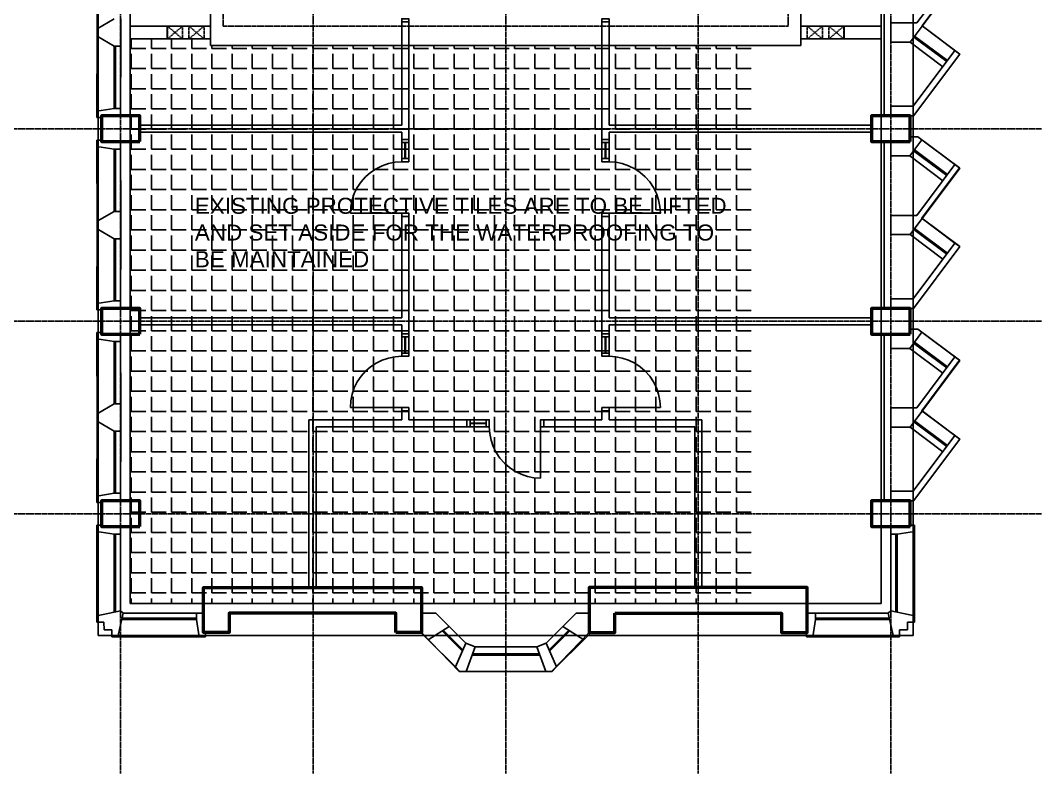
# Model space of a CAD drawing. Header units: millimetres. Extents: x -49883 to 118742, y -18440 to 67826.
# Drawn here: x 31906 to 47817, y -6274 to 5465 of the extents above; entities that cross this region are included whole.
import ezdxf

# ---------------------------------------------------------------- set-up
doc = ezdxf.new("R2010")
doc.units = ezdxf.units.MM
for name, pattern in [('PCENTRE', [50.8, 31.75, -6.35, 6.35, -6.35]), ('PCENTRE2', [28.575, 19.05, -3.175, 3.175, -3.175]), ('PDASHED', [19.05, 12.7, -6.35])]:
    doc.linetypes.add(name, pattern=pattern)
for name, color, linetype in [('Boundaries_and_building_grids', 140, 'PCENTRE2'), ('Fourth Floor - Hatch', 1, 'Continuous'), ('Fourth Floor - Roofs', 2, 'Continuous'), ('Fourth Floor - Structural Members', 5, 'Continuous'), ('Fourth Floor - Text and Leaders', 1, 'Continuous'), ('Third Floor - Curtain Walls', 1, 'Continuous'), ('Third Floor - Doors Windows and Openings', 1, 'Continuous'), ('Third Floor - Structural Members', 5, 'Continuous'), ('Third Floor - Walls', 3, 'Continuous')]:
    doc.layers.add(name, color=color, linetype=linetype)
doc.styles.add('Arial1', font='arial.ttf')

# ---------------------------------------------------------------- blocks, each defined once
blk = doc.blocks.new('Roof Light')
at = {"layer": 'Fourth Floor - Roofs', "color": 1, "linetype": 'Continuous', "lineweight": -3}
for p, q in [((-10450, 3850), (-11700, 3850)), ((-11125, 3850), (-11125, 3650)), ((-10450, 3850), (-1250, 3850)), ((-10450, -200), (-10450, 3850)), ((-1250, 3850), (-1250, -200)), ((-1250, 3850), (0, 3850)), ((-575, 3850), (-575, 3650)), ((-10450, 3650), (-11700, 3650)), ((-1250, 3650), (0, 3650)), ((-10450, 100), (-11700, 100)), ((-11125, 100), (-11125, -100)), ((-1250, 100), (0, 100)), ((-575, 100), (-575, -100)), ((-10450, -100), (-11700, -100)), ((-1250, -100), (0, -100)), ((-1250, -200), (-10450, -200))]:
    blk.add_line(p, q, dxfattribs=at)
at = {"layer": 'Fourth Floor - Roofs', "color": 1, "linetype": 'PDASHED', "lineweight": -3}
for p, q in [((-11120, 3850), (-11120, 3650)), ((-10885, 3850), (-11120, 3650)), ((-11120, 3850), (-10885, 3650)), ((-10885, 3850), (-10885, 3650)), ((-10550, 3850), (-10785, 3650)), ((-10785, 3850), (-10785, 3650)), ((-10785, 3850), (-10550, 3650)), ((-10550, 3850), (-10550, 3650)), ((-1150, 3850), (-915, 3650)), ((-1150, 3850), (-1150, 3650)), ((-915, 3850), (-1150, 3650)), ((-915, 3850), (-915, 3650)), ((-580, 3850), (-815, 3650)), ((-815, 3850), (-580, 3650)), ((-815, 3850), (-815, 3650)), ((-580, 3850), (-580, 3650)), ((-11120, 100), (-11120, -100)), ((-10885, 100), (-11120, -100)), ((-11120, 100), (-10885, -100)), ((-10885, 100), (-10885, -100)), ((-10550, 100), (-10785, -100)), ((-10785, 100), (-10785, -100)), ((-10785, 100), (-10550, -100)), ((-10550, 100), (-10550, -100)), ((-915, 100), (-1150, -100)), ((-1150, 100), (-1150, -100)), ((-1150, 100), (-915, -100)), ((-915, 100), (-915, -100)), ((-815, 100), (-815, -100)), ((-815, 100), (-580, -100)), ((-580, 100), (-815, -100)), ((-580, 100), (-580, -100))]:
    blk.add_line(p, q, dxfattribs=at)
at = {"layer": 'Fourth Floor - Roofs', "color": 1, "linetype": 'PCENTRE', "lineweight": -3}
for p, q in [((-10250, 100), (-10250, 3650)), ((-10250, 3650), (-1450, 3650)), ((-1450, 3650), (-1450, 100)), ((-1450, 100), (-10250, 100))]:
    blk.add_line(p, q, dxfattribs=at)

msp = doc.modelspace()

# ---------------------------------------------------------------- hatches: boundary and pattern name
at = {"layer": 'Fourth Floor - Hatch', "linetype": 'Continuous'}
h = msp.add_hatch(dxfattribs=at)
h.set_pattern_fill('ANGLE', color=8, scale=45, style=0)
h.set_pattern_definition([(0, (0, 0), (0, 314.325), [228.6, -85.725]), (90, (0, 0), (-314.325, 2e-14), [228.6, -85.725])])
h.paths.add_polyline_path([(33617, 5176), (34867, 5176), (34867, 5076), (43306, 5076), (43306, -3624), (33617, -3624)])

# ---------------------------------------------------------------- linework, layer by layer
at = {"layer": 'Boundaries_and_building_grids', "color": 140, "linetype": 'PCENTRE', "lineweight": -3}
for p, q in [((33467, -6274), (33467, 67826)), ((36467, -6274), (36467, 67826)), ((39467, -6274), (39467, 67826)), ((42467, -6274), (42467, 67826)), ((45467, -6274), (45467, 67826)), ((30967, 3776), (47817, 3776)), ((30967, 776), (47817, 776)), ((30967, -2224), (47817, -2224))]:
    msp.add_line(p, q, dxfattribs=at)
at = {"layer": 'Fourth Floor - Roofs', "color": 3, "linetype": 'Continuous'}
for p, q in [((45817, -4124, 13800), (45817, 65676, 13800)), ((33117, 8026, 13800), (33117, -4124, 13800)), ((33117, -4124, 13800), (45817, -4124, 13800))]:
    msp.add_line(p, q, dxfattribs=at)
at = {"layer": 'Fourth Floor - Roofs', "color": 3, "linetype": 'Continuous', "lineweight": -3}
for p, q in [((45317, -3624, 13800), (45317, 65176, 13800)), ((33617, 8526, 13800), (33617, -3624, 13800)), ((33617, -3624, 13800), (45317, -3624, 13800))]:
    msp.add_line(p, q, dxfattribs=at)
at = {"layer": 'Fourth Floor - Roofs', "color": 1, "linetype": 'Continuous', "lineweight": -3, "elevation": 13800}
for points in [[(46538, 6167), (45956, 5378), (46543, 4939), (45823, 3976), (45767, 3976)], [(45767, 3653), (45887, 3653), (46538, 3167), (45951, 2381), (46543, 1939), (45823, 976), (45767, 976), (45767, 653), (45887, 653), (46538, 167), (45951, -619), (46543, -1061), (45823, -2024), (45767, -2024)]]:
    msp.add_lwpolyline(points, dxfattribs=at)
at = {"layer": 'Fourth Floor - Roofs', "color": 1, "linetype": 'Continuous', "elevation": 13800}
msp.add_lwpolyline([(38157, -4074), (38744, -4682), (40180, -4682), (40767, -4074)], dxfattribs=at)
at = {"layer": 'Fourth Floor - Structural Members', "color": 8, "linetype": 'Continuous', "lineweight": 50, "elevation": 13800}
for points in [[(33767, 3576), (33767, 3976), (33167, 3976), (33167, 3576), (33767, 3576)], [(45767, 3576), (45767, 3976), (45167, 3976), (45167, 3576), (45767, 3576)], [(33767, 576), (33767, 976), (33167, 976), (33167, 576), (33767, 576)], [(45767, 576), (45767, 976), (45167, 976), (45167, 576), (45767, 576)], [(33767, -2424), (33767, -2024), (33167, -2024), (33167, -2424), (33767, -2424)], [(45767, -2424), (45767, -2024), (45167, -2024), (45167, -2424), (45767, -2424)]]:
    msp.add_lwpolyline(points, dxfattribs=at)
for points in [[(37757, -4074), (37757, -3774), (36457, -3774), (35157, -3774), (35157, -4074), (34757, -4074), (34757, -3374), (38157, -3374), (38157, -4074)], [(41167, -3774), (42467, -3774), (43767, -3774), (43767, -4074), (44167, -4074), (44167, -3374), (40767, -3374), (40767, -4074), (41167, -4074)]]:
    msp.add_lwpolyline(points, close=True, dxfattribs=at)
at = {"layer": 'Third Floor - Curtain Walls', "color": 3, "linetype": 'Continuous'}
for p, q in [((45874, 5426, 10350), (46467, 6219, 10350)), ((45767, 5126, 10350), (46543, 6163, 10350)), ((33099, 5335, 10350), (33367, 5489, 10350)), ((33468, 5489, 10350), (33468, 5243, 10350)), ((45467, 5426, 10350), (45874, 5426, 10350)), ((45467, 5426, 10350), (45467, 5126, 10350)), ((33099, 5276, 10350), (33099, 5335, 10350)), ((33099, 5276, 10350), (33099, 5217, 10350)), ((33468, 5062, 10350), (33468, 5309, 10350)), ((33099, 5217, 10350), (33367, 5062, 10350)), ((45467, 5126, 10350), (45767, 5126, 10350)), ((33367, 5062, 10350), (33468, 5062, 10350)), ((45817, 4126, 10350), (46467, 4995, 10350)), ((45823, 3976, 10350), (46543, 4939, 10350)), ((46467, 4995, 10350), (46543, 4939, 10350)), ((33367, 4094, 10350), (33097, 4052, 10350)), ((33097, 3952, 10350), (33097, 4052, 10350)), ((33367, 4094, 10350), (33467, 4094, 10350)), ((33467, 3976, 10350), (33467, 4094, 10350)), ((45467, 4126, 10350), (45817, 4126, 10350)), ((45467, 4126, 10350), (45467, 3976, 10350)), ((33167, 3952, 10350), (33097, 3952, 10350)), ((45367, 3976, 10350), (45823, 3976, 10350)), ((33167, 3599, 10350), (33097, 3599, 10350)), ((33097, 3599, 10350), (33097, 3500, 10350)), ((33467, 3576, 10350), (33467, 3458, 10350)), ((45467, 3576, 10350), (45467, 3353, 10350)), ((45763, 3353, 10350), (45951, 3605, 10350)), ((45767, 3653, 10350), (45887, 3653, 10350)), ((45887, 3653, 10350), (45951, 3605, 10350)), ((33367, 3458, 10350), (33097, 3500, 10350)), ((33367, 3458, 10350), (33467, 3458, 10350)), ((45467, 3353, 10350), (45763, 3353, 10350)), ((45874, 2426, 10350), (46467, 3219, 10350)), ((46467, 3219, 10350), (46543, 3163, 10350)), ((45767, 2126, 10350), (46543, 3163, 10350)), ((33099, 2335, 10350), (33367, 2489, 10350)), ((33367, 2489, 10350), (33468, 2489, 10350)), ((33468, 2489, 10350), (33468, 2243, 10350)), ((45467, 2426, 10350), (45874, 2426, 10350)), ((45467, 2426, 10350), (45467, 2126, 10350)), ((33099, 2276, 10350), (33099, 2335, 10350)), ((33099, 2276, 10350), (33099, 2217, 10350)), ((33468, 2062, 10350), (33468, 2309, 10350)), ((33099, 2217, 10350), (33367, 2062, 10350)), ((45467, 2126, 10350), (45767, 2126, 10350)), ((33367, 2062, 10350), (33468, 2062, 10350)), ((45817, 1126, 10350), (46467, 1995, 10350)), ((45823, 976, 10350), (46543, 1939, 10350)), ((46467, 1995, 10350), (46543, 1939, 10350)), ((45467, 1126, 10350), (45817, 1126, 10350)), ((45467, 1126, 10350), (45467, 976, 10350)), ((33367, 1094, 10350), (33097, 1052, 10350)), ((33097, 952, 10350), (33097, 1052, 10350)), ((33367, 1094, 10350), (33467, 1094, 10350)), ((33467, 976, 10350), (33467, 1094, 10350)), ((45367, 976, 10350), (45823, 976, 10350)), ((33167, 952, 10350), (33097, 952, 10350)), ((45767, 653, 10350), (45887, 653, 10350)), ((45887, 653, 10350), (45951, 605, 10350)), ((33097, 599, 10350), (33097, 500, 10350)), ((33167, 599, 10350), (33097, 599, 10350)), ((33367, 458, 10350), (33097, 500, 10350)), ((33467, 576, 10350), (33467, 458, 10350)), ((45467, 576, 10350), (45467, 353, 10350)), ((45763, 353, 10350), (45951, 605, 10350)), ((33367, 458, 10350), (33467, 458, 10350)), ((45467, 353, 10350), (45763, 353, 10350)), ((45767, -874, 10350), (46543, 163, 10350)), ((45874, -574, 10350), (46467, 219, 10350)), ((46467, 219, 10350), (46543, 163, 10350)), ((33099, -665, 10350), (33367, -511, 10350)), ((33367, -511, 10350), (33468, -511, 10350)), ((33468, -511, 10350), (33468, -757, 10350)), ((45467, -574, 10350), (45467, -874, 10350)), ((45467, -574, 10350), (45874, -574, 10350)), ((33099, -724, 10350), (33099, -665, 10350)), ((33099, -724, 10350), (33099, -783, 10350)), ((33099, -783, 10350), (33367, -938, 10350)), ((33468, -938, 10350), (33468, -691, 10350)), ((33367, -938, 10350), (33468, -938, 10350)), ((45467, -874, 10350), (45767, -874, 10350)), ((45817, -1874, 10350), (46467, -1005, 10350)), ((45823, -2024, 10350), (46543, -1061, 10350)), ((46467, -1005, 10350), (46543, -1061, 10350)), ((33367, -1906, 10350), (33097, -1948, 10350)), ((33367, -1906, 10350), (33467, -1906, 10350)), ((33467, -2024, 10350), (33467, -1906, 10350)), ((45467, -1874, 10350), (45817, -1874, 10350)), ((45467, -1874, 10350), (45467, -2024, 10350)), ((33097, -2048, 10350), (33097, -1948, 10350)), ((33167, -2048, 10350), (33097, -2048, 10350)), ((45367, -2024, 10350), (45823, -2024, 10350)), ((33167, -2401, 10350), (33097, -2401, 10350)), ((33097, -2401, 10350), (33097, -2500, 10350)), ((33097, -2500, 10350), (33367, -2542, 10350)), ((33367, -2542, 10350), (33467, -2542, 10350)), ((33467, -2542, 10350), (33467, -2424, 10350)), ((45467, -2542, 10350), (45467, -2424, 10350)), ((45567, -2542, 10350), (45467, -2542, 10350)), ((45837, -2500, 10350), (45567, -2542, 10350)), ((45767, -2401, 10350), (45837, -2401, 10350)), ((45837, -2401, 10350), (45837, -2500, 10350)), ((33467, -3735, 10350), (33097, -3818, 10350)), ((33097, -3818, 10350), (33097, -3912, 10350)), ((33423, -4144, 10350), (33507, -3774, 10350)), ((33507, -3774, 10350), (33467, -3735, 10350)), ((34649, -3774, 10350), (34767, -3774, 10350)), ((34649, -3874, 10350), (34649, -3774, 10350)), ((38167, -3774, 10350), (38381, -3774, 10350)), ((38381, -3774, 10350), (38587, -3980, 10350)), ((40563, -3774, 10350), (40357, -3980, 10350)), ((40563, -3774, 10350), (40777, -3774, 10350)), ((44295, -3774, 10350), (44177, -3774, 10350)), ((44295, -3874, 10350), (44295, -3774, 10350)), ((45427, -3774, 10350), (45467, -3735, 10350)), ((45511, -4144, 10350), (45427, -3774, 10350)), ((45467, -3735, 10350), (45837, -3818, 10350)), ((45837, -3818, 10350), (45837, -3912, 10350)), ((33097, -3912, 10350), (33208, -3912, 10350)), ((33208, -3912, 10350), (33209, -4033, 10350)), ((34691, -4144, 10350), (34649, -3874, 10350)), ((44253, -4144, 10350), (44295, -3874, 10350)), ((45726, -3912, 10350), (45726, -4033, 10350)), ((45837, -3912, 10350), (45726, -3912, 10350)), ((33209, -4033, 10350), (33330, -4033, 10350)), ((33330, -4033, 10350), (33330, -4144, 10350)), ((34791, -4074, 10350), (34791, -4144, 10350)), ((38147, -4074, 10350), (38260, -4188, 10350)), ((38260, -4188, 10350), (38587, -3980, 10350)), ((40452, -4040, 10350), (40143, -4348, 10350)), ((40684, -4188, 10350), (40357, -3980, 10350)), ((40797, -4074, 10350), (40684, -4188, 10350)), ((44154, -4074, 10350), (44154, -4144, 10350)), ((45726, -4033, 10350), (45605, -4033, 10350)), ((45605, -4033, 10350), (45605, -4144, 10350)), ((33330, -4144, 10350), (33423, -4144, 10350)), ((34791, -4144, 10350), (34691, -4144, 10350)), ((38685, -4612, 10350), (38848, -4241, 10350)), ((38848, -4241, 10350), (38994, -4301, 10350)), ((40097, -4241, 10350), (39950, -4301, 10350)), ((40259, -4612, 10350), (40097, -4241, 10350)), ((44154, -4144, 10350), (44253, -4144, 10350)), ((45605, -4144, 10350), (45511, -4144, 10350)), ((38852, -4682, 10350), (38994, -4301, 10350)), ((40092, -4682, 10350), (39950, -4301, 10350)), ((38685, -4612, 10350), (38754, -4682, 10350)), ((40259, -4612, 10350), (40190, -4682, 10350)), ((38754, -4682, 10350), (38852, -4682, 10350)), ((40092, -4682, 10350), (40190, -4682, 10350))]:
    msp.add_line(p, q, dxfattribs=at)
at = {"layer": 'Third Floor - Curtain Walls', "color": 3, "linetype": 'Continuous', "elevation": 10350}
for points in [[(45367, 3976), (45367, 6576), (45767, 6576), (45767, 6653)], [(33167, 3952), (33167, 3976), (33467, 3976)], [(33467, 3576), (33167, 3576), (33167, 3599)], [(45367, 976), (45367, 3576), (45767, 3576), (45767, 3653)], [(33167, 952), (33167, 976), (33467, 976)], [(45367, -2024), (45367, 576), (45767, 576), (45767, 653)], [(33467, 576), (33167, 576), (33167, 599)], [(33167, -2048), (33167, -2024), (33467, -2024)], [(33467, -2424), (33167, -2424), (33167, -2401)], [(45467, -2424), (45767, -2424), (45767, -2401)], [(34791, -4074), (34767, -4074), (34767, -3774)], [(38167, -3774), (38167, -4074), (38147, -4074)], [(40777, -3774), (40777, -4074), (40797, -4074)], [(44154, -4074), (44177, -4074), (44177, -3774)]]:
    msp.add_lwpolyline(points, dxfattribs=at)
at = {"layer": 'Third Floor - Doors Windows and Openings', "color": 1, "linetype": 'Continuous'}
for p, q in [((33097, 6500, 10350), (33099, 5335, 10350)), ((45956, 5378, 10350), (46467, 4995, 10350)), ((33099, 5217, 10350), (33097, 4052, 10350)), ((46279, 4743, 10350), (45767, 5126, 10350)), ((46339, 4823, 10350), (45827, 5206, 10350)), ((45839, 5222, 10350), (46351, 4839, 10350)), ((33367, 4094, 10350), (33367, 5062, 10350)), ((33387, 5062, 10350), (33387, 4094, 10350)), ((33468, 5062, 10350), (33467, 4094, 10350)), ((45951, 3605, 10350), (46467, 3219, 10350)), ((33097, 3500, 10350), (33099, 2335, 10350)), ((33367, 2489, 10350), (33367, 3458, 10350)), ((33387, 3458, 10350), (33387, 2489, 10350)), ((33467, 3458, 10350), (33468, 2489, 10350)), ((46279, 2967, 10350), (45763, 3353, 10350)), ((46339, 3048, 10350), (45823, 3433, 10350)), ((45835, 3449, 10350), (46351, 3064, 10350)), ((45956, 2378, 10350), (46467, 1995, 10350)), ((33099, 2217, 10350), (33097, 1052, 10350)), ((46279, 1743, 10350), (45767, 2126, 10350)), ((46339, 1823, 10350), (45827, 2206, 10350)), ((45839, 2222, 10350), (46351, 1839, 10350)), ((33367, 1094, 10350), (33367, 2062, 10350)), ((33387, 2062, 10350), (33387, 1094, 10350)), ((33468, 2062, 10350), (33467, 1094, 10350)), ((33097, 500, 10350), (33099, -665, 10350)), ((45951, 605, 10350), (46467, 219, 10350)), ((33367, -511, 10350), (33367, 458, 10350)), ((33387, 458, 10350), (33387, -511, 10350)), ((33467, 458, 10350), (33468, -511, 10350)), ((46279, -33, 10350), (45763, 353, 10350)), ((46339, 48, 10350), (45823, 433, 10350)), ((45835, 449, 10350), (46351, 64, 10350)), ((45956, -622, 10350), (46467, -1005, 10350)), ((33099, -783, 10350), (33097, -1948, 10350)), ((46339, -1177, 10350), (45827, -794, 10350)), ((45839, -778, 10350), (46351, -1161, 10350)), ((33367, -1906, 10350), (33367, -938, 10350)), ((33387, -938, 10350), (33387, -1906, 10350)), ((33468, -938, 10350), (33467, -1906, 10350)), ((46279, -1257, 10350), (45767, -874, 10350)), ((33097, -2500, 10350), (33097, -3818, 10350)), ((33367, -2542, 10350), (33367, -3757, 10350)), ((33387, -2542, 10350), (33387, -3753, 10350)), ((33467, -2542, 10350), (33467, -3735, 10350)), ((45467, -2542, 10350), (45467, -3735, 10350)), ((45547, -2542, 10350), (45547, -3753, 10350)), ((45567, -2542, 10350), (45567, -3757, 10350)), ((45837, -2500, 10350), (45837, -3818, 10350)), ((33507, -3774, 10350), (34649, -3774, 10350)), ((45427, -3774, 10350), (44295, -3774, 10350)), ((34649, -3874, 10350), (33484, -3874, 10350)), ((34649, -3854, 10350), (33489, -3854, 10350)), ((44295, -3854, 10350), (45446, -3854, 10350)), ((44295, -3874, 10350), (45450, -3874, 10350)), ((38792, -4367, 10350), (38476, -4051, 10350)), ((38493, -4040, 10350), (38801, -4348, 10350)), ((38587, -3980, 10350), (38848, -4241, 10350)), ((40097, -4241, 10350), (40357, -3980, 10350)), ((40452, -4040, 10350), (40143, -4348, 10350)), ((40152, -4367, 10350), (40469, -4051, 10350)), ((34691, -4144, 10350), (33423, -4144, 10350)), ((38685, -4612, 10350), (38260, -4188, 10350)), ((40684, -4188, 10350), (40259, -4612, 10350)), ((44253, -4144, 10350), (45511, -4144, 10350)), ((38946, -4430, 10350), (39998, -4430, 10350)), ((38954, -4410, 10350), (39991, -4410, 10350)), ((38994, -4301, 10350), (39950, -4301, 10350)), ((40092, -4682, 10350), (38852, -4682, 10350))]:
    msp.add_line(p, q, dxfattribs=at)
at = {"layer": 'Third Floor - Doors Windows and Openings', "linetype": 'Continuous'}
for p, q in [((37847, 3311, 10350), (37847, 3561, 10350)), ((37897, 3561, 10350), (37897, 3311, 10350)), ((37907, 3311, 10350), (37907, 3561, 10350)), ((37957, 3561, 10350), (37957, 3311, 10350)), ((40967, 3561, 10350), (40967, 3311, 10350)), ((41017, 3311, 10350), (41017, 3561, 10350)), ((41027, 3561, 10350), (41027, 3311, 10350)), ((41077, 3311, 10350), (41077, 3561, 10350)), ((37847, 2461, 10350), (37047, 2461, 10350)), ((41077, 2461, 10350), (41877, 2461, 10350)), ((37847, 281, 10350), (37847, 531, 10350)), ((37897, 531, 10350), (37897, 281, 10350)), ((37907, 281, 10350), (37907, 531, 10350)), ((37957, 531, 10350), (37957, 281, 10350)), ((40967, 531, 10350), (40967, 281, 10350)), ((41017, 281, 10350), (41017, 531, 10350)), ((41027, 531, 10350), (41027, 281, 10350)), ((41077, 281, 10350), (41077, 531, 10350)), ((37847, -569, 10350), (37047, -569, 10350)), ((41077, -569, 10350), (41877, -569, 10350)), ((38912, -760, 10350), (39162, -760, 10350)), ((39162, -810, 10350), (38912, -810, 10350)), ((38912, -820, 10350), (39162, -820, 10350)), ((39162, -870, 10350), (38912, -870, 10350)), ((40012, -870, 10350), (40012, -1670, 10350))]:
    msp.add_line(p, q, dxfattribs=at)
at = {"layer": 'Third Floor - Doors Windows and Openings'}
for p, q in [((37447, 3154, 10350), (37541, 3200, 10350)), ((37541, 3200, 10350), (37640, 3233, 10350)), ((37640, 3233, 10350), (37743, 3254, 10350)), ((37743, 3254, 10350), (37847, 3261, 10350)), ((41077, 3261, 10350), (41182, 3254, 10350)), ((41182, 3254, 10350), (41284, 3233, 10350)), ((41284, 3233, 10350), (41383, 3200, 10350)), ((41383, 3200, 10350), (41477, 3154, 10350)), ((37213, 2948, 10350), (37282, 3026, 10350)), ((37282, 3026, 10350), (37360, 3095, 10350)), ((37360, 3095, 10350), (37447, 3154, 10350)), ((41477, 3154, 10350), (41564, 3095, 10350)), ((41564, 3095, 10350), (41643, 3026, 10350)), ((41643, 3026, 10350), (41712, 2948, 10350)), ((37154, 2861, 10350), (37213, 2948, 10350)), ((41712, 2948, 10350), (41770, 2861, 10350)), ((37074, 2668, 10350), (37108, 2767, 10350)), ((37108, 2767, 10350), (37154, 2861, 10350)), ((41770, 2861, 10350), (41816, 2767, 10350)), ((41816, 2767, 10350), (41850, 2668, 10350)), ((37047, 2461, 10350), (37054, 2565, 10350)), ((37054, 2565, 10350), (37074, 2668, 10350)), ((41850, 2668, 10350), (41870, 2565, 10350)), ((41870, 2565, 10350), (41877, 2461, 10350)), ((37447, 123, 10350), (37541, 170, 10350)), ((37541, 170, 10350), (37640, 203, 10350)), ((37640, 203, 10350), (37743, 224, 10350)), ((37743, 224, 10350), (37847, 231, 10350)), ((41077, 231, 10350), (41182, 224, 10350)), ((41182, 224, 10350), (41284, 203, 10350)), ((41284, 203, 10350), (41383, 170, 10350)), ((41383, 170, 10350), (41477, 123, 10350)), ((37282, -4, 10350), (37360, 65, 10350)), ((37360, 65, 10350), (37447, 123, 10350)), ((41477, 123, 10350), (41564, 65, 10350)), ((41564, 65, 10350), (41643, -4, 10350)), ((37154, -169, 10350), (37213, -82, 10350)), ((37213, -82, 10350), (37282, -4, 10350)), ((41643, -4, 10350), (41712, -82, 10350)), ((41712, -82, 10350), (41770, -169, 10350)), ((37074, -362, 10350), (37108, -263, 10350)), ((37108, -263, 10350), (37154, -169, 10350)), ((41770, -169, 10350), (41816, -263, 10350)), ((41816, -263, 10350), (41850, -362, 10350)), ((37047, -569, 10350), (37054, -465, 10350)), ((37054, -465, 10350), (37074, -362, 10350)), ((41850, -362, 10350), (41870, -465, 10350)), ((41870, -465, 10350), (41877, -569, 10350)), ((39219, -974, 10350), (39212, -870, 10350)), ((39239, -1077, 10350), (39219, -974, 10350)), ((39273, -1176, 10350), (39239, -1077, 10350)), ((39319, -1270, 10350), (39273, -1176, 10350)), ((39378, -1357, 10350), (39319, -1270, 10350)), ((39447, -1435, 10350), (39378, -1357, 10350)), ((39525, -1504, 10350), (39447, -1435, 10350)), ((39612, -1562, 10350), (39525, -1504, 10350)), ((39706, -1609, 10350), (39612, -1562, 10350)), ((39805, -1642, 10350), (39706, -1609, 10350)), ((39908, -1663, 10350), (39805, -1642, 10350)), ((40012, -1670, 10350), (39908, -1663, 10350))]:
    msp.add_line(p, q, dxfattribs=at)
at = {"layer": 'Third Floor - Doors Windows and Openings', "linetype": 'Continuous', "elevation": 10350}
for points in [[(37847, 5441), (37957, 5441), (37957, 5491), (37847, 5491), (37847, 5441)], [(41077, 5441), (40967, 5441), (40967, 5491), (41077, 5491), (41077, 5441)], [(37847, 3561), (37957, 3561), (37957, 3611), (37847, 3611), (37847, 3561)], [(41077, 3561), (40967, 3561), (40967, 3611), (41077, 3611), (41077, 3561)], [(37847, 3261), (37957, 3261), (37957, 3311), (37847, 3311), (37847, 3261)], [(41077, 3261), (40967, 3261), (40967, 3311), (41077, 3311), (41077, 3261)], [(37847, 2411), (37957, 2411), (37957, 2461), (37847, 2461), (37847, 2411)], [(41077, 2411), (40967, 2411), (40967, 2461), (41077, 2461), (41077, 2411)], [(37847, 531), (37957, 531), (37957, 581), (37847, 581), (37847, 531)], [(41077, 531), (40967, 531), (40967, 581), (41077, 581), (41077, 531)], [(37847, 231), (37957, 231), (37957, 281), (37847, 281), (37847, 231)], [(41077, 231), (40967, 231), (40967, 281), (41077, 281), (41077, 231)], [(37847, -619), (37957, -619), (37957, -569), (37847, -569), (37847, -619)], [(41077, -619), (40967, -619), (40967, -569), (41077, -569), (41077, -619)], [(38912, -870), (38912, -760), (38862, -760), (38862, -870), (38912, -870)], [(39212, -870), (39212, -760), (39162, -760), (39162, -870), (39212, -870)], [(40062, -870), (40062, -760), (40012, -760), (40012, -870), (40062, -870)]]:
    msp.add_lwpolyline(points, dxfattribs=at)
at = {"layer": 'Third Floor - Structural Members', "color": 5, "linetype": 'Continuous', "elevation": 10350}
for points in [[(33767, 3576), (33767, 3976), (33167, 3976), (33167, 3576), (33767, 3576)], [(45767, 3576), (45767, 3976), (45167, 3976), (45167, 3576), (45767, 3576)], [(33767, 576), (33767, 976), (33167, 976), (33167, 576), (33767, 576)], [(45767, 576), (45767, 976), (45167, 976), (45167, 576), (45767, 576)], [(33767, -2424), (33767, -2024), (33167, -2024), (33167, -2424), (33767, -2424)], [(45767, -2424), (45767, -2024), (45167, -2024), (45167, -2424), (45767, -2424)]]:
    msp.add_lwpolyline(points, dxfattribs=at)
for points in [[(37757, -4074), (37757, -3774), (36457, -3774), (35157, -3774), (35157, -4074), (34757, -4074), (34757, -3374), (38157, -3374), (38157, -4074)], [(41167, -3774), (42467, -3774), (43767, -3774), (43767, -4074), (44167, -4074), (44167, -3374), (40767, -3374), (40767, -4074), (41167, -4074)]]:
    msp.add_lwpolyline(points, close=True, dxfattribs=at)
at = {"layer": 'Third Floor - Walls', "color": 2, "linetype": 'Continuous'}
for p, q in [((37847, 5441, 10350), (37957, 5441, 10350)), ((37847, 3831, 10350), (37847, 5441, 10350)), ((37957, 3611, 10350), (37957, 5441, 10350)), ((41077, 5441, 10350), (40967, 5441, 10350)), ((40967, 5441, 10350), (40967, 3611, 10350)), ((41077, 5441, 10350), (41077, 3831, 10350)), ((33767, 3721, 10350), (33767, 3831, 10350)), ((33767, 3831, 10350), (37847, 3831, 10350)), ((45167, 3831, 10350), (41077, 3831, 10350)), ((45167, 3831, 10350), (45167, 3721, 10350)), ((33767, 3721, 10350), (37847, 3721, 10350)), ((37847, 3611, 10350), (37847, 3721, 10350)), ((45167, 3721, 10350), (41077, 3721, 10350)), ((41077, 3721, 10350), (41077, 3611, 10350)), ((37847, 3611, 10350), (37957, 3611, 10350)), ((41077, 3611, 10350), (40967, 3611, 10350)), ((37847, 831, 10350), (37847, 2411, 10350)), ((37847, 2411, 10350), (37957, 2411, 10350)), ((37957, 721, 10350), (37957, 2411, 10350)), ((41077, 2411, 10350), (40967, 2411, 10350)), ((40967, 2411, 10350), (40967, 721, 10350)), ((41077, 2411, 10350), (41077, 831, 10350)), ((33767, 831, 10350), (33767, 721, 10350)), ((33767, 831, 10350), (37847, 831, 10350)), ((45167, 831, 10350), (41077, 831, 10350)), ((37847, 721, 10350), (33767, 721, 10350)), ((37847, 721, 10350), (37847, 581, 10350)), ((37957, 721, 10350), (37957, 581, 10350)), ((40967, 721, 10350), (40967, 581, 10350)), ((41077, 721, 10350), (41077, 581, 10350)), ((45167, 721, 10350), (41077, 721, 10350)), ((37847, 581, 10350), (37957, 581, 10350)), ((41077, 581, 10350), (40967, 581, 10350)), ((37847, -619, 10350), (37847, -760, 10350)), ((37847, -619, 10350), (37957, -619, 10350)), ((37957, -619, 10350), (37957, -760, 10350)), ((41077, -619, 10350), (40967, -619, 10350)), ((40967, -619, 10350), (40967, -760, 10350)), ((41077, -619, 10350), (41077, -760, 10350)), ((36402, -3374, 10350), (36402, -760, 10350)), ((36402, -760, 10350), (37847, -760, 10350)), ((37957, -760, 10350), (38862, -760, 10350)), ((38862, -760, 10350), (38862, -870, 10350)), ((40062, -760, 10350), (40062, -870, 10350)), ((40062, -760, 10350), (40967, -760, 10350)), ((41077, -760, 10350), (42522, -760, 10350)), ((42522, -760, 10350), (42522, -3374, 10350)), ((36512, -3374, 10350), (36512, -870, 10350)), ((36512, -870, 10350), (38862, -870, 10350)), ((40062, -870, 10350), (42412, -870, 10350)), ((42412, -870, 10350), (42412, -3374, 10350))]:
    msp.add_line(p, q, dxfattribs=at)

# ---------------------------------------------------------------- block references
at = {"layer": 'Fourth Floor - Roofs', "color": 1, "linetype": 'PDASHED', "lineweight": -3}
msp.add_blockref('Roof Light', (45317, 5276, 13800), dxfattribs=at)

# ---------------------------------------------------------------- texts
at = {"layer": 'Fourth Floor - Text and Leaders', "color": 2, "linetype": 'Continuous', "insert": (34624, 2701, 13800), "char_height": 250, "width": 8467.74, "attachment_point": 1, "style": 'Arial1'}
msp.add_mtext('EXISTING PROTECTIVE TILES ARE TO BE LIFTED AND SET ASIDE FOR THE WATERPROOFING TO BE MAINTAINED', dxfattribs=at)

doc.saveas('drawing.dxf')
